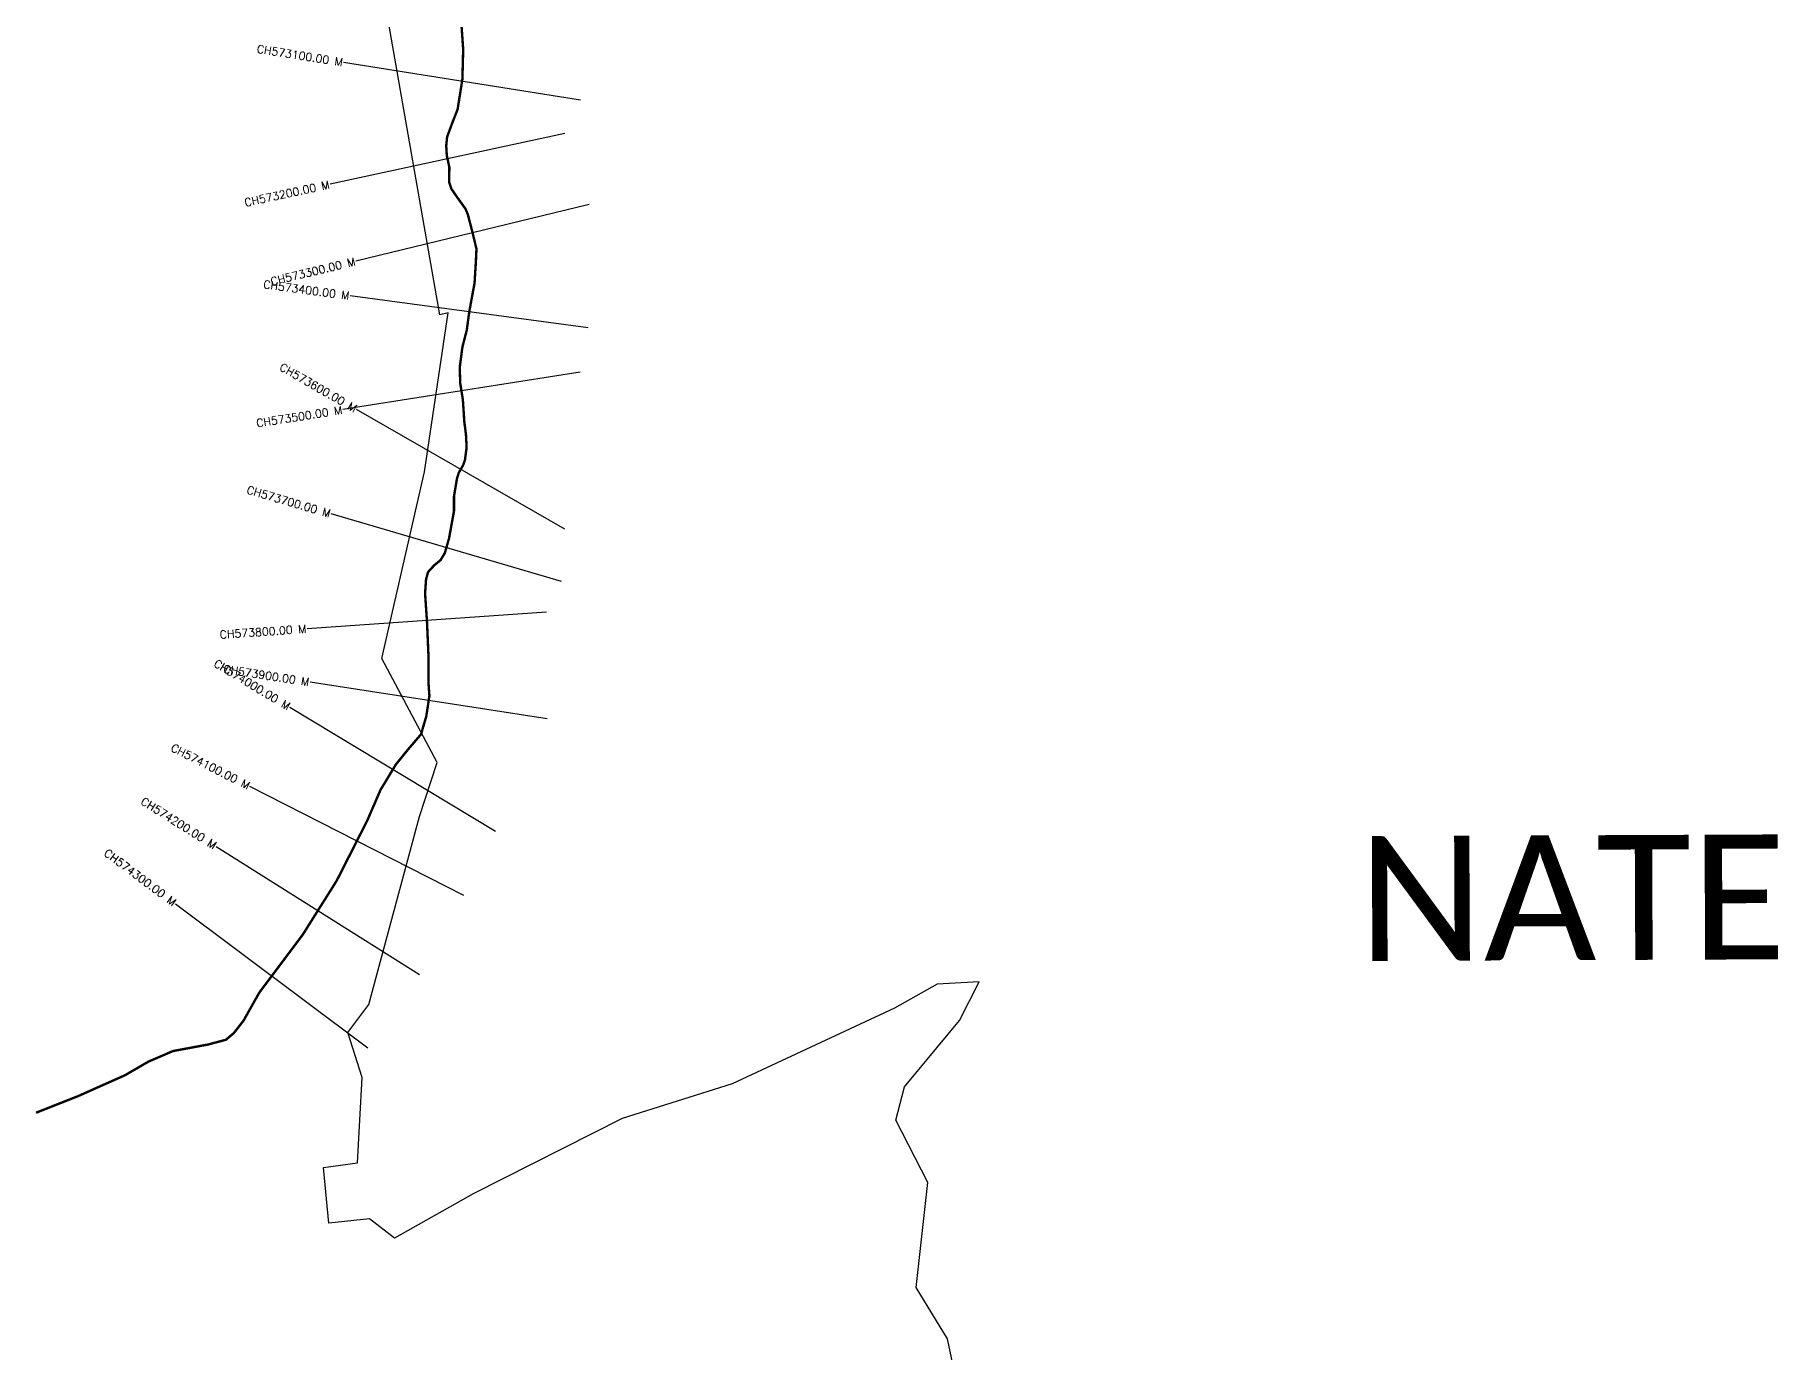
# Model space of a CAD drawing. Header units: metres. Extents: x 321692 to 327866, y 1839213 to 1845754.
# Drawn here: x 321721 to 323900, y 1840859 to 1842505 of the extents above; entities that cross this region are included whole.
import ezdxf
from ezdxf.enums import TextEntityAlignment as Align

# ---------------------------------------------------------------- set-up
doc = ezdxf.new("R2010")
doc.units = ezdxf.units.M
for name, color, linetype in [('CS', 134, 'Continuous'), ('CSMark', 6, 'Continuous'), ('NATURALLY PROTECTED', 3, 'Continuous'), ('VILLAGE NAME', 250, 'Continuous')]:
    doc.layers.add(name, color=color, linetype=linetype)
doc.styles.get("Standard").update_dxf_attribs({"font": 'simplex.shx'})

msp = doc.modelspace()

# ---------------------------------------------------------------- linework, layer by layer
at = {"color": 6, "flags": 128}
msp.add_lwpolyline([(322886, 1840760.6), (322861.8, 1840875.3), (322822.4, 1840939.7), (322837.3, 1841070.9), (322797.1, 1841148.7), (322808, 1841190.2), (322876.9, 1841273.2), (322901.4, 1841321.4), (322849, 1841318.5), (322795.4, 1841288.7), (322592.5, 1841193.9), (322455.1, 1841150.9), (322269.2, 1841056.6), (322170.7, 1841001.3), (322139.7, 1841025.5), (322088.7, 1841019.8), (322082.1, 1841089.5), (322124.7, 1841095.4), (322130.2, 1841202.1), (322112.4, 1841258.3), (322138.5, 1841293), (322202.1, 1841528.1), (322224.2, 1841595.7), (322155, 1841725.4), (322208.1, 1841958.7), (322237.9, 1842157.2), (322227.5, 1842155), (322145.9, 1842620.8)], dxfattribs=at)
at = {"layer": 'CS'}
for p, q in [((322403.3, 1842423.2), (322107, 1842470.2)), ((322383.6, 1842381.5), (322090.4, 1842318)), ((322414.1, 1842292.7), (322122.5, 1842222)), ((322412.8, 1842138.7), (322115.5, 1842178.5)), ((322402.6, 1842083.4), (322106.3, 1842036.4)), ((322383.4, 1841886.9), (322123.3, 1842036.4)), ((322379.6, 1841821.8), (322091.6, 1841906)), ((322360.9, 1841783.2), (322061.6, 1841762.6)), ((322361.7, 1841650.2), (322065.2, 1841695.9)), ((322297, 1841509.2), (322040.2, 1841664.2)), ((322257.5, 1841429.5), (321990.1, 1841565.5)), ((322201.9, 1841330.4), (321948, 1841490.2)), ((322137.3, 1841238.7), (321897.3, 1841418.7))]:
    msp.add_line(p, q, dxfattribs=at)
at = {"layer": 'NATURALLY PROTECTED', "const_width": 3, "flags": 128}
msp.add_lwpolyline([(322254.3, 1842519.1), (322256.6, 1842486.5), (322255.6, 1842449.1), (322249.6, 1842411.5), (322243, 1842394.7), (322236.5, 1842377.1), (322235.4, 1842365.9), (322236.1, 1842354.2), (322239.3, 1842339.1), (322239.1, 1842320.6), (322241.8, 1842312.3), (322250.6, 1842299.6), (322259.5, 1842287.3), (322262.5, 1842279.9), (322268.3, 1842257.5), (322273.2, 1842237.2), (322272.4, 1842220.4), (322270.8, 1842194.6), (322264.2, 1842158.8), (322261.1, 1842135.8), (322255.6, 1842114.5), (322252.3, 1842089.1), (322252.9, 1842069.4), (322256.2, 1842048.7), (322258, 1842021.4), (322260.1, 1842004.7), (322260.9, 1841989.2), (322258.8, 1841973.4), (322256.6, 1841967.2), (322251.1, 1841957.6), (322248.8, 1841950.1), (322245.1, 1841927.8), (322245.1, 1841909.5), (322238.9, 1841875.4), (322233.6, 1841857.1), (322228.3, 1841848.3), (322220.5, 1841842), (322212.7, 1841833.5), (322210.2, 1841824.3), (322209, 1841806.8), (322211.4, 1841770.9), (322213.1, 1841731.6), (322213.3, 1841693.9), (322214.4, 1841678.9), (322210.5, 1841653.3), (322203.9, 1841630.7), (322187.5, 1841611.6), (322172.4, 1841592.9), (322153.3, 1841561.3), (322136.9, 1841523.3), (322098.5, 1841447.7), (322056.1, 1841380.4), (322001.9, 1841308.1), (321982.1, 1841272.9), (321969.9, 1841257.3), (321960.1, 1841249.1), (321938.1, 1841243.2), (321894.1, 1841235), (321863.4, 1841221.8), (321834.1, 1841204.8), (321775.5, 1841178.7), (321722.9, 1841157.9)], dxfattribs=at)

# ---------------------------------------------------------------- texts
at = {"layer": 'CSMark'}
for s, rotation, p in [('CH573100.00 M', 350.9911, (322106.1, 1842470.4)), ('CH573200.00 M', 12.2042, (322089.4, 1842317.8)), ('CH573300.00 M', 13.6328, (322121.6, 1842221.8)), ('CH573400.00 M', 352.3678, (322114.5, 1842178.7)), ('CH573600.00 M', 330.1128, (322122.5, 1842036.9)), ('CH573500.00 M', 9.0048, (322105.3, 1842036.2)), ('CH573700.00 M', 343.7061, (322090.7, 1841906.3)), ('CH573800.00 M', 3.9245, (322060.6, 1841762.6)), ('CH574000.00 M', 328.8896, (322039.3, 1841664.7)), ('CH573900.00 M', 351.2495, (322064.3, 1841696)), ('CH574100.00 M', 333.0381, (321989.2, 1841565.9)), ('CH574200.00 M', 327.8182, (321947.1, 1841490.8)), ('CH574300.00 M', 323.134, (321896.5, 1841419.3))]:
    msp.add_text(s, height=10, rotation=rotation, dxfattribs=at).set_placement(p, align=Align.MIDDLE_RIGHT)
at = {"layer": 'VILLAGE NAME', "insert": (323374.4, 1841503.4), "char_height": 155.989, "attachment_point": 1, "rotation": 0.2435}
msp.add_mtext_dynamic_manual_height_columns('{\\fCalibri|b0|i0|c0|p34;NATE}', width=1979.573, gutter_width=779.9, heights=[0], dxfattribs=at)

doc.saveas('drawing.dxf')
